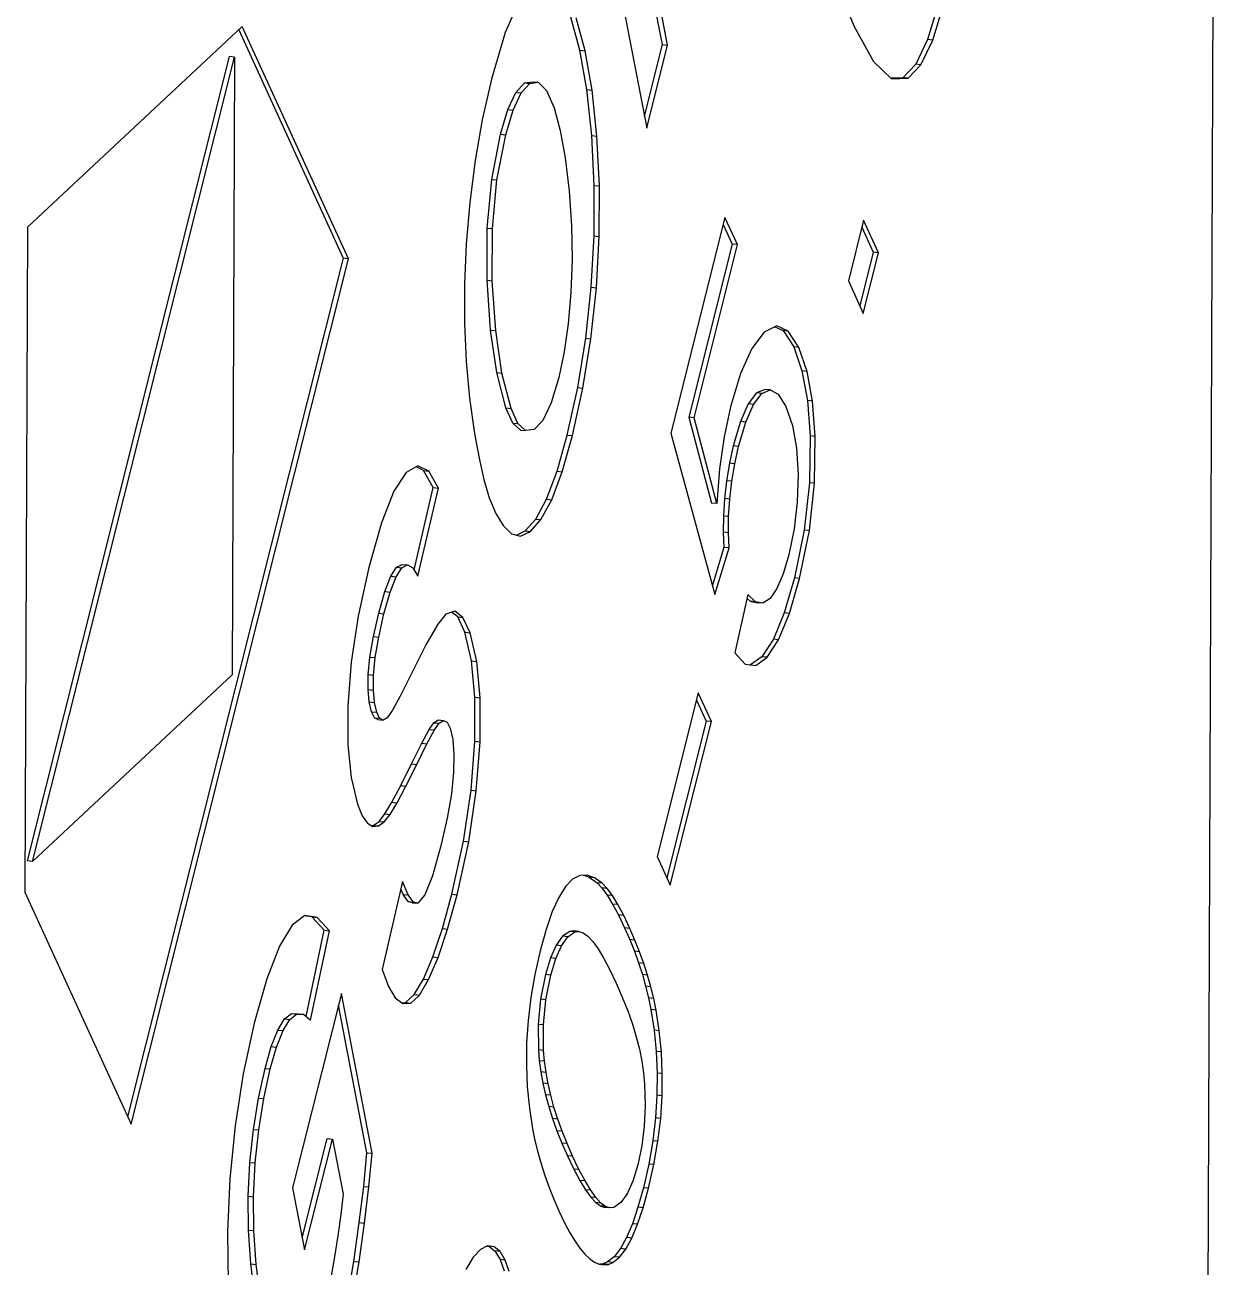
# Model space of a CAD drawing. Header units: millimetres. Extents: x 6 to 292, y 5 to 204.
# Drawn here: x 258.82 to 264.25, y 147.73 to 153.39 of the extents above; entities that cross this region are included whole.
import ezdxf

# ---------------------------------------------------------------- set-up
doc = ezdxf.new("R2010")
doc.units = ezdxf.units.MM
doc.layers.add('200123617', color=7, linetype='Continuous')
doc.layers.add('尺寸层', color=7, linetype='Continuous')

# ---------------------------------------------------------------- blocks, each defined once
blk = doc.blocks.new('SE8')
at = {"layer": '200123617', "color": 7, "linetype": 'Continuous'}
for p, q in [((264.2544, 160.0125), (264.1845, 141.5826)), ((261.326, 154.6131), (261.6521, 152.9203)), ((261.7234, 153.3016), (261.5044, 154.4395)), ((261.7472, 153.2992), (261.5282, 154.4371)), ((261.0733, 153.5043), (261.0072, 153.3559)), ((262.5448, 153.5082), (262.5964, 153.3832)), ((262.9813, 153.4891), (262.9313, 153.3246)), ((262.9551, 153.3221), (263.0051, 153.4867)), ((261.3476, 153.2758), (261.3068, 153.4258)), ((259.8096, 153.3837), (258.8313, 152.4693)), ((259.7937, 153.3688), (260.2698, 152.3279)), ((260.2936, 152.3255), (259.8096, 153.3837)), ((261.3714, 153.2734), (261.3306, 153.4234)), ((262.5964, 153.3832), (262.6843, 153.2245)), ((261.0072, 153.3559), (260.9443, 153.1435)), ((262.9313, 153.3246), (262.8771, 153.2117)), ((262.9009, 153.2092), (262.9551, 153.3221)), ((262.9551, 153.3221), (262.9313, 153.3246)), ((261.3792, 153.0962), (261.3476, 153.2758)), ((261.3476, 153.2758), (261.3714, 153.2734)), ((261.4029, 153.0937), (261.3714, 153.2734)), ((261.6415, 152.9753), (261.7234, 153.3016)), ((261.6521, 152.9203), (261.7472, 153.2992)), ((261.7234, 153.3016), (261.7472, 153.2992)), ((259.7508, 153.2467), (258.8311, 149.5832)), ((258.8549, 149.5808), (259.7746, 153.2443)), ((259.7746, 153.2443), (259.7508, 153.2467)), ((259.7746, 153.2443), (259.7639, 150.4304)), ((262.6843, 153.2245), (262.7663, 153.1461)), ((262.8771, 153.2117), (262.8185, 153.1505)), ((262.8423, 153.1481), (262.9009, 153.2092)), ((262.9009, 153.2092), (262.8771, 153.2117)), ((260.9443, 153.1435), (260.9028, 152.9595)), ((262.8185, 153.1505), (262.7633, 153.1491)), ((262.7663, 153.1461), (262.8423, 153.1481)), ((262.8423, 153.1481), (262.8185, 153.1505)), ((261.0564, 153.0836), (261.0954, 153.1271)), ((261.0801, 153.0812), (261.1192, 153.1247)), ((261.0954, 153.1271), (261.1345, 153.1321)), ((261.0954, 153.1271), (261.1192, 153.1247)), ((261.1192, 153.1247), (261.1582, 153.1297)), ((261.1345, 153.1321), (261.1582, 153.1297)), ((261.1582, 153.1297), (261.1952, 153.0924)), ((261.1952, 153.0924), (261.2301, 153.0129)), ((261.4016, 152.8867), (261.3792, 153.0962)), ((261.3792, 153.0962), (261.4029, 153.0937)), ((261.4253, 152.8843), (261.4029, 153.0937)), ((261.02, 153.0058), (261.0564, 153.0836)), ((261.0438, 153.0033), (261.0801, 153.0812)), ((261.0564, 153.0836), (261.0801, 153.0812)), ((260.9861, 152.8933), (261.02, 153.0058)), ((261.0099, 152.8909), (261.0438, 153.0033)), ((261.02, 153.0058), (261.0438, 153.0033)), ((261.2301, 153.0129), (261.2579, 152.9108)), ((260.9028, 152.9595), (260.87, 152.7728)), ((260.9461, 152.6871), (260.9861, 152.8933)), ((260.9699, 152.6847), (261.0099, 152.8909)), ((260.9861, 152.8933), (261.0099, 152.8909)), ((261.2579, 152.9108), (261.2807, 152.785)), ((261.4132, 152.6603), (261.4016, 152.8867)), ((261.4016, 152.8867), (261.4253, 152.8843)), ((261.4369, 152.6579), (261.4253, 152.8843)), ((260.87, 152.7728), (260.8459, 152.5829)), ((261.2807, 152.785), (261.2986, 152.6358)), ((260.9257, 152.4655), (260.9461, 152.6871)), ((260.9461, 152.6871), (260.9699, 152.6847)), ((260.9495, 152.4631), (260.9699, 152.6847)), ((261.2986, 152.6358), (261.3098, 152.4765)), ((261.4124, 152.4301), (261.4132, 152.6603)), ((261.4132, 152.6603), (261.4369, 152.6579)), ((261.4361, 152.4277), (261.4369, 152.6579)), ((260.8459, 152.5829), (260.8301, 152.3945)), ((258.8313, 152.4693), (258.8198, 149.441)), ((260.9248, 152.2284), (260.9257, 152.4655)), ((260.9257, 152.4655), (260.9495, 152.4631)), ((260.9486, 152.226), (260.9495, 152.4631)), ((261.3098, 152.4765), (261.3127, 152.3219)), ((262.0083, 152.5144), (261.7617, 151.5321)), ((262.0003, 152.4824), (262.0414, 152.3926)), ((262.0651, 152.3901), (262.0083, 152.5144)), ((262.64, 152.5017), (262.5707, 152.2254)), ((262.632, 152.4697), (262.684, 152.3559)), ((262.7078, 152.3535), (262.64, 152.5017)), ((261.3992, 152.196), (261.4124, 152.4301)), ((261.4124, 152.4301), (261.4361, 152.4277)), ((261.423, 152.1936), (261.4361, 152.4277)), ((260.8301, 152.3945), (260.8222, 152.2106)), ((262.0414, 152.3926), (261.8435, 151.6044)), ((261.8673, 151.6019), (262.0651, 152.3901)), ((262.0651, 152.3901), (262.0414, 152.3926)), ((262.684, 152.3559), (262.6227, 152.1116)), ((262.6384, 152.0772), (262.7078, 152.3535)), ((262.7078, 152.3535), (262.684, 152.3559)), ((260.2698, 152.3279), (259.288, 148.4173)), ((259.3038, 148.3829), (260.2936, 152.3255)), ((260.2936, 152.3255), (260.2698, 152.3279)), ((261.3127, 152.3219), (261.3071, 152.1717)), ((260.8222, 152.2106), (260.8224, 152.0316)), ((260.9248, 152.2284), (260.9486, 152.226)), ((260.9403, 152.001), (260.9248, 152.2284)), ((260.9641, 151.9986), (260.9486, 152.226)), ((261.3741, 151.9634), (261.3992, 152.196)), ((261.3979, 151.961), (261.423, 152.1936)), ((261.3992, 152.196), (261.423, 152.1936)), ((262.5707, 152.2254), (262.6384, 152.0772)), ((261.3071, 152.1717), (261.2945, 152.03)), ((260.8224, 152.0316), (260.8302, 151.858)), ((261.2945, 152.03), (261.2759, 151.9012)), ((262.2444, 152.0196), (262.1875, 151.9909)), ((262.2359, 152.0153), (262.2731, 151.999)), ((262.2969, 151.9966), (262.2444, 152.0196)), ((260.9403, 152.001), (260.9641, 151.9986)), ((260.9688, 151.8071), (260.9403, 152.001)), ((260.9926, 151.8047), (260.9641, 151.9986)), ((261.3378, 151.7391), (261.3741, 151.9634)), ((261.3616, 151.7367), (261.3979, 151.961)), ((261.3741, 151.9634), (261.3979, 151.961)), ((262.1875, 151.9909), (262.131, 151.9168)), ((262.2731, 151.999), (262.3213, 151.9243)), ((262.2969, 151.9966), (262.2731, 151.999)), ((262.3451, 151.9218), (262.2969, 151.9966)), ((261.2759, 151.9012), (261.2513, 151.7851)), ((262.131, 151.9168), (262.0798, 151.8034)), ((262.3213, 151.9243), (262.3588, 151.8153)), ((262.3451, 151.9218), (262.3213, 151.9243)), ((262.3826, 151.8128), (262.3451, 151.9218)), ((260.8302, 151.858), (260.8454, 151.6906)), ((260.9688, 151.8071), (260.9926, 151.8047)), ((261.0104, 151.6468), (260.9688, 151.8071)), ((261.0341, 151.6444), (260.9926, 151.8047)), ((261.2513, 151.7851), (261.2163, 151.6689)), ((262.0798, 151.8034), (262.0339, 151.6507)), ((262.3588, 151.8153), (262.3836, 151.6802)), ((262.3826, 151.8128), (262.3588, 151.8153)), ((262.4074, 151.6778), (262.3826, 151.8128)), ((261.2902, 151.5229), (261.3378, 151.7391)), ((261.314, 151.5205), (261.3616, 151.7367)), ((261.3378, 151.7391), (261.3616, 151.7367)), ((262.1907, 151.731), (262.1525, 151.7144)), ((262.1763, 151.712), (262.2145, 151.7286)), ((262.2145, 151.7286), (262.1907, 151.731)), ((262.2145, 151.7286), (262.251, 151.7088)), ((260.8454, 151.6906), (260.868, 151.5294)), ((262.1525, 151.7144), (262.1146, 151.6644)), ((262.1384, 151.662), (262.1763, 151.712)), ((262.1763, 151.712), (262.1525, 151.7144)), ((262.251, 151.7088), (262.2858, 151.6527)), ((262.3836, 151.6802), (262.3958, 151.5194)), ((262.4074, 151.6778), (262.3836, 151.6802)), ((262.4195, 151.5169), (262.4074, 151.6778)), ((261.0104, 151.6468), (261.0341, 151.6444)), ((261.0417, 151.5775), (261.0104, 151.6468)), ((261.0655, 151.5751), (261.0341, 151.6444)), ((261.2163, 151.6689), (261.179, 151.5898)), ((262.0339, 151.6507), (262.0051, 151.515)), ((262.1146, 151.6644), (262.0793, 151.5841)), ((262.1031, 151.5817), (262.1384, 151.662)), ((262.1384, 151.662), (262.1146, 151.6644)), ((262.2858, 151.6527), (262.3157, 151.5664)), ((261.0417, 151.5775), (261.0655, 151.5751)), ((261.0768, 151.5453), (261.0417, 151.5775)), ((261.1006, 151.5428), (261.0655, 151.5751)), ((261.179, 151.5898), (261.1395, 151.5478)), ((261.8435, 151.6044), (261.9468, 151.2131)), ((261.8673, 151.6019), (261.8435, 151.6044)), ((261.9706, 151.2107), (261.8673, 151.6019)), ((262.0793, 151.5841), (262.0464, 151.4734)), ((262.0702, 151.471), (262.1031, 151.5817)), ((262.1031, 151.5817), (262.0793, 151.5841)), ((262.3157, 151.5664), (262.3342, 151.4633)), ((260.868, 151.5294), (260.8883, 151.4177)), ((261.0768, 151.5453), (261.1006, 151.5428)), ((261.1395, 151.5478), (261.1006, 151.5428)), ((261.2434, 151.3576), (261.2902, 151.5229)), ((261.2672, 151.3552), (261.314, 151.5205)), ((261.2902, 151.5229), (261.314, 151.5205)), ((261.7617, 151.5321), (261.9625, 150.7969)), ((262.0051, 151.515), (261.984, 151.3683)), ((262.3958, 151.5194), (262.3927, 151.3058)), ((262.4195, 151.5169), (262.3958, 151.5194)), ((262.4165, 151.3034), (262.4195, 151.5169)), ((262.0464, 151.4734), (262.0289, 151.3946)), ((262.0702, 151.471), (262.0464, 151.4734)), ((262.0527, 151.3922), (262.0702, 151.471)), ((262.3342, 151.4633), (262.3412, 151.3435)), ((260.8883, 151.4177), (260.9106, 151.3203)), ((262.0289, 151.3946), (262.0156, 151.3146)), ((262.0527, 151.3922), (262.0289, 151.3946)), ((262.0394, 151.3121), (262.0527, 151.3922)), ((260.5567, 151.3529), (260.5007, 151.2669)), ((260.6101, 151.3826), (260.5567, 151.3529)), ((260.6353, 151.3612), (260.6013, 151.3777)), ((260.6591, 151.3588), (260.6101, 151.3826)), ((260.68, 151.2838), (260.6353, 151.3612)), ((260.6353, 151.3612), (260.6591, 151.3588)), ((260.7038, 151.2813), (260.6591, 151.3588)), ((261.1955, 151.23), (261.2434, 151.3576)), ((261.2192, 151.2275), (261.2672, 151.3552)), ((261.2434, 151.3576), (261.2672, 151.3552)), ((261.984, 151.3683), (261.9706, 151.2107)), ((262.3412, 151.3435), (262.3375, 151.2176)), ((260.5921, 150.9088), (260.68, 151.2838)), ((260.6097, 150.8801), (260.7038, 151.2813)), ((260.68, 151.2838), (260.7038, 151.2813)), ((260.9106, 151.3203), (260.9349, 151.2374)), ((262.0156, 151.3146), (262.0064, 151.2332)), ((262.0394, 151.3121), (262.0156, 151.3146)), ((262.0302, 151.2308), (262.0394, 151.3121)), ((262.3927, 151.3058), (262.3689, 151.09)), ((262.3926, 151.0876), (262.4165, 151.3034)), ((262.4165, 151.3034), (262.3927, 151.3058)), ((260.5007, 151.2669), (260.4438, 151.1225)), ((260.9349, 151.2374), (260.9644, 151.1648)), ((261.1464, 151.1399), (261.1955, 151.23)), ((261.1702, 151.1375), (261.2192, 151.2275)), ((261.1955, 151.23), (261.2192, 151.2275)), ((262.0064, 151.2332), (262.0013, 151.1539)), ((262.0302, 151.2308), (262.0064, 151.2332)), ((262.025, 151.1515), (262.0302, 151.2308)), ((260.9644, 151.1648), (260.9981, 151.1101)), ((261.9706, 151.2107), (261.9468, 151.2131)), ((262.3375, 151.2176), (262.3235, 151.0952)), ((260.4438, 151.1225), (260.386, 150.9197)), ((260.9981, 151.1101), (261.0359, 151.0734)), ((261.0985, 151.0858), (261.1464, 151.1399)), ((261.1223, 151.0834), (261.1702, 151.1375)), ((261.1464, 151.1399), (261.1702, 151.1375)), ((262.0013, 151.1539), (262.0002, 151.08)), ((262.025, 151.1515), (262.0013, 151.1539)), ((262.0239, 151.0775), (262.025, 151.1515)), ((261.0359, 151.0734), (261.0776, 151.062)), ((261.0592, 151.067), (261.0985, 151.0858)), ((261.0776, 151.062), (261.1223, 151.0834)), ((261.0985, 151.0858), (261.1223, 151.0834)), ((262.0002, 151.08), (262.003, 151.0112)), ((262.0239, 151.0775), (262.0002, 151.08)), ((262.0268, 151.0088), (262.0239, 151.0775)), ((262.3235, 151.0952), (262.2992, 150.9765)), ((262.3689, 151.09), (262.3243, 150.8722)), ((262.3481, 150.8698), (262.3926, 151.0876)), ((262.3926, 151.0876), (262.3689, 151.09)), ((262.003, 151.0112), (261.9508, 150.8394)), ((261.9625, 150.7969), (262.0268, 151.0088)), ((262.0268, 151.0088), (262.003, 151.0112)), ((262.2992, 150.9765), (262.2735, 150.8898)), ((260.386, 150.9197), (260.3371, 150.6975)), ((260.4597, 150.8101), (260.4868, 150.8799)), ((260.4868, 150.8799), (260.5129, 150.9205)), ((260.4868, 150.8799), (260.5106, 150.8775)), ((260.5106, 150.8775), (260.5367, 150.9181)), ((260.5129, 150.9205), (260.5381, 150.9335)), ((260.5129, 150.9205), (260.5367, 150.9181)), ((260.5367, 150.9181), (260.5619, 150.9311)), ((260.5381, 150.9335), (260.5619, 150.9311)), ((260.5619, 150.9311), (260.5862, 150.9184)), ((260.5862, 150.9184), (260.6097, 150.8801)), ((262.2735, 150.8898), (262.245, 150.8237)), ((260.4835, 150.8076), (260.5106, 150.8775)), ((262.245, 150.8237), (262.2138, 150.7781)), ((262.3243, 150.8722), (262.2778, 150.7124)), ((262.3016, 150.71), (262.3481, 150.8698)), ((262.3481, 150.8698), (262.3243, 150.8722)), ((260.4315, 150.7107), (260.4597, 150.8101)), ((260.4553, 150.7083), (260.4835, 150.8076)), ((260.4597, 150.8101), (260.4835, 150.8076)), ((262.1123, 150.7969), (262.0537, 150.5306)), ((262.1085, 150.7798), (262.1232, 150.7655)), ((262.147, 150.763), (262.1123, 150.7969)), ((262.1232, 150.7655), (262.157, 150.7592)), ((262.147, 150.763), (262.1232, 150.7655)), ((262.2138, 150.7781), (262.1808, 150.7568)), ((260.4074, 150.6047), (260.4315, 150.7107)), ((260.4315, 150.7107), (260.4553, 150.7083)), ((260.7782, 150.7206), (260.7373, 150.7073)), ((260.7911, 150.6946), (260.7636, 150.7159)), ((260.8149, 150.6922), (260.7782, 150.7206)), ((262.1808, 150.7568), (262.147, 150.763)), ((262.1808, 150.7568), (262.157, 150.7592)), ((262.2778, 150.7124), (262.2287, 150.5926)), ((262.2525, 150.5902), (262.3016, 150.71)), ((262.3016, 150.71), (262.2778, 150.7124)), ((260.3371, 150.6975), (260.3053, 150.4875)), ((260.4312, 150.6023), (260.4553, 150.7083)), ((260.7002, 150.6612), (260.6466, 150.5678)), ((260.7373, 150.7073), (260.7002, 150.6612)), ((260.8238, 150.6243), (260.7911, 150.6946)), ((260.7911, 150.6946), (260.8149, 150.6922)), ((260.8476, 150.6219), (260.8149, 150.6922)), ((260.3916, 150.5115), (260.4074, 150.6047)), ((260.4074, 150.6047), (260.4312, 150.6023)), ((260.4154, 150.5091), (260.4312, 150.6023)), ((260.8541, 150.4938), (260.8238, 150.6243)), ((260.8238, 150.6243), (260.8476, 150.6219)), ((260.8779, 150.4914), (260.8476, 150.6219)), ((260.6466, 150.5678), (260.5764, 150.4271)), ((262.2287, 150.5926), (262.1768, 150.513)), ((262.2006, 150.5106), (262.2525, 150.5902)), ((262.2525, 150.5902), (262.2287, 150.5926)), ((260.3053, 150.4875), (260.2903, 150.2898)), ((260.384, 150.4314), (260.3916, 150.5115)), ((260.3916, 150.5115), (260.4154, 150.5091)), ((260.4078, 150.429), (260.4154, 150.5091)), ((260.8691, 150.3282), (260.8541, 150.4938)), ((260.8541, 150.4938), (260.8779, 150.4914)), ((260.8929, 150.3258), (260.8779, 150.4914)), ((262.0537, 150.5306), (262.0998, 150.4797)), ((262.1768, 150.513), (262.125, 150.4755)), ((262.1488, 150.4731), (262.2006, 150.5106)), ((262.2006, 150.5106), (262.1768, 150.513)), ((259.7639, 150.4304), (258.8549, 149.5808)), ((260.3832, 150.3634), (260.384, 150.4314)), ((260.384, 150.4314), (260.4078, 150.429)), ((260.407, 150.361), (260.4078, 150.429)), ((260.5764, 150.4271), (260.5297, 150.3335)), ((262.0998, 150.4797), (262.1488, 150.4731)), ((260.388, 150.3071), (260.3832, 150.3634)), ((260.3832, 150.3634), (260.407, 150.361)), ((260.4118, 150.3046), (260.407, 150.361)), ((260.5297, 150.3335), (260.494, 150.2695)), ((260.8689, 150.1277), (260.8691, 150.3282)), ((260.8691, 150.3282), (260.8929, 150.3258)), ((260.8927, 150.1253), (260.8929, 150.3258)), ((261.8866, 150.3478), (261.6994, 149.6024)), ((261.8785, 150.3158), (261.9226, 150.2196)), ((261.9463, 150.2172), (261.8866, 150.3478)), ((260.2903, 150.2898), (260.291, 150.1121)), ((260.3984, 150.2623), (260.388, 150.3071)), ((260.388, 150.3071), (260.4118, 150.3046)), ((260.4118, 150.2351), (260.3984, 150.2623)), ((260.3984, 150.2623), (260.4222, 150.2599)), ((260.4222, 150.2599), (260.4118, 150.3046)), ((260.4356, 150.2327), (260.4222, 150.2599)), ((260.494, 150.2695), (260.4693, 150.2353)), ((260.4275, 150.2269), (260.4118, 150.2351)), ((260.4118, 150.2351), (260.4356, 150.2327)), ((260.4275, 150.2269), (260.4513, 150.2244)), ((260.4513, 150.2244), (260.4356, 150.2327)), ((260.4693, 150.2353), (260.4513, 150.2244)), ((260.6611, 150.1816), (260.6824, 150.2125)), ((260.6824, 150.2125), (260.7021, 150.225)), ((260.6824, 150.2125), (260.7062, 150.2101)), ((260.6849, 150.1792), (260.7062, 150.2101)), ((260.7021, 150.225), (260.7259, 150.2225)), ((260.7062, 150.2101), (260.7259, 150.2225)), ((260.7259, 150.2225), (260.7428, 150.2148)), ((260.7428, 150.2148), (260.7569, 150.187)), ((261.9226, 150.2196), (261.7435, 149.5062)), ((261.7592, 149.4717), (261.9463, 150.2172)), ((261.9463, 150.2172), (261.9226, 150.2196)), ((260.6271, 150.119), (260.6611, 150.1816)), ((260.6509, 150.1166), (260.6849, 150.1792)), ((260.6611, 150.1816), (260.6849, 150.1792)), ((260.7569, 150.187), (260.7683, 150.1356)), ((260.291, 150.1121), (260.3058, 149.9624)), ((260.5805, 150.0245), (260.6271, 150.119)), ((260.6043, 150.0221), (260.6509, 150.1166)), ((260.6271, 150.119), (260.6509, 150.1166)), ((260.7683, 150.1356), (260.7733, 150.0685)), ((260.8521, 149.9048), (260.8689, 150.1277)), ((260.8689, 150.1277), (260.8927, 150.1253)), ((260.8759, 149.9024), (260.8927, 150.1253)), ((260.7733, 150.0685), (260.772, 149.9859)), ((260.5318, 149.9258), (260.5805, 150.0245)), ((260.5556, 149.9233), (260.6043, 150.0221)), ((260.5805, 150.0245), (260.6043, 150.0221)), ((260.772, 149.9859), (260.7626, 149.8886)), ((260.3058, 149.9624), (260.3349, 149.8406)), ((260.4917, 149.8498), (260.5318, 149.9258)), ((260.5155, 149.8474), (260.5556, 149.9233)), ((260.5318, 149.9258), (260.5556, 149.9233)), ((260.7626, 149.8886), (260.7436, 149.777)), ((260.8173, 149.6725), (260.8521, 149.9048)), ((260.8411, 149.6701), (260.8759, 149.9024)), ((260.8521, 149.9048), (260.8759, 149.9024)), ((260.3349, 149.8406), (260.3564, 149.7883)), ((260.46, 149.7968), (260.4917, 149.8498)), ((260.4838, 149.7944), (260.5155, 149.8474)), ((260.4917, 149.8498), (260.5155, 149.8474)), ((260.3564, 149.7883), (260.3796, 149.7547)), ((260.3796, 149.7547), (260.4044, 149.7398)), ((260.4065, 149.7447), (260.433, 149.763)), ((260.4303, 149.7423), (260.4567, 149.7606)), ((260.433, 149.763), (260.46, 149.7968)), ((260.433, 149.763), (260.4567, 149.7606)), ((260.4567, 149.7606), (260.4838, 149.7944)), ((260.46, 149.7968), (260.4838, 149.7944)), ((260.7436, 149.777), (260.715, 149.651)), ((260.3976, 149.7439), (260.4065, 149.7447)), ((260.4044, 149.7398), (260.4303, 149.7423)), ((260.4065, 149.7447), (260.4303, 149.7423)), ((260.715, 149.651), (260.6766, 149.5154)), ((260.7644, 149.4307), (260.8173, 149.6725)), ((260.7882, 149.4283), (260.8411, 149.6701)), ((260.8173, 149.6725), (260.8411, 149.6701)), ((258.8549, 149.5808), (258.8311, 149.5832)), ((261.6994, 149.6024), (261.7592, 149.4717)), ((260.5394, 149.4886), (260.4466, 149.0883)), ((260.566, 149.4278), (260.5394, 149.4886)), ((260.6766, 149.5154), (260.6414, 149.4284)), ((261.2828, 149.4659), (261.2519, 149.4168)), ((261.3144, 149.4989), (261.2828, 149.4659)), ((261.3469, 149.516), (261.3144, 149.4989)), ((261.3801, 149.518), (261.3469, 149.516)), ((261.3659, 149.5172), (261.3906, 149.5087)), ((261.4144, 149.5063), (261.3801, 149.518)), ((261.3906, 149.5087), (261.4258, 149.4832)), ((261.4144, 149.5063), (261.3906, 149.5087)), ((261.4495, 149.4808), (261.4144, 149.5063)), ((261.4258, 149.4832), (261.448, 149.4597)), ((261.4495, 149.4808), (261.4258, 149.4832)), ((261.4717, 149.4573), (261.4495, 149.4808)), ((258.8198, 149.441), (259.3038, 148.3829)), ((260.5422, 149.4302), (260.5316, 149.4546)), ((260.5655, 149.3974), (260.5422, 149.4302)), ((260.5422, 149.4302), (260.566, 149.4278)), ((260.5893, 149.395), (260.566, 149.4278)), ((260.6414, 149.4284), (260.6095, 149.3901)), ((260.7216, 149.2745), (260.7644, 149.4307)), ((260.7453, 149.2721), (260.7882, 149.4283)), ((260.7644, 149.4307), (260.7882, 149.4283)), ((261.2519, 149.4168), (261.222, 149.3516)), ((261.448, 149.4597), (261.4716, 149.4273)), ((261.4717, 149.4573), (261.448, 149.4597)), ((261.4716, 149.4273), (261.4967, 149.3862)), ((261.4954, 149.4249), (261.4716, 149.4273)), ((261.4954, 149.4249), (261.4717, 149.4573)), ((261.5205, 149.3838), (261.4954, 149.4249)), ((260.5857, 149.3925), (260.5655, 149.3974)), ((260.5655, 149.3974), (260.5893, 149.395)), ((260.5857, 149.3925), (260.6095, 149.3901)), ((260.6095, 149.3901), (260.5893, 149.395)), ((261.222, 149.3516), (261.1934, 149.2702)), ((261.4967, 149.3862), (261.5233, 149.3364)), ((261.5205, 149.3838), (261.4967, 149.3862)), ((261.5471, 149.3339), (261.5205, 149.3838)), ((260.0948, 149.3339), (260.0375, 149.2907)), ((260.1275, 149.3277), (260.0935, 149.3329)), ((260.1513, 149.3253), (260.0948, 149.3339)), ((260.1834, 149.2673), (260.1275, 149.3277)), ((260.1275, 149.3277), (260.1513, 149.3253)), ((260.2071, 149.2648), (260.1513, 149.3253)), ((261.5233, 149.3364), (261.5513, 149.2777)), ((261.5471, 149.3339), (261.5233, 149.3364)), ((261.5751, 149.2753), (261.5471, 149.3339)), ((260.0375, 149.2907), (259.9798, 149.1949)), ((260.1007, 148.8747), (260.1834, 149.2673)), ((260.1214, 148.8579), (260.2071, 149.2648)), ((260.1834, 149.2673), (260.2071, 149.2648)), ((260.6784, 149.1458), (260.7216, 149.2745)), ((260.7022, 149.1433), (260.7453, 149.2721)), ((260.7216, 149.2745), (260.7453, 149.2721)), ((261.1934, 149.2702), (261.1661, 149.1724)), ((261.2691, 149.2392), (261.2399, 149.1988)), ((261.3014, 149.2619), (261.2691, 149.2392)), ((261.2928, 149.2368), (261.2691, 149.2392)), ((261.2928, 149.2368), (261.3252, 149.2595)), ((261.3192, 149.2644), (261.3014, 149.2619)), ((261.3252, 149.2595), (261.3014, 149.2619)), ((261.343, 149.2619), (261.3192, 149.2644)), ((261.3252, 149.2595), (261.343, 149.2619)), ((261.343, 149.2619), (261.3623, 149.2554)), ((261.3623, 149.2554), (261.3833, 149.2398)), ((261.3833, 149.2398), (261.406, 149.2152)), ((261.5513, 149.2777), (261.5746, 149.2245)), ((261.5751, 149.2753), (261.5513, 149.2777)), ((261.5984, 149.2221), (261.5751, 149.2753)), ((259.9798, 149.1949), (259.9223, 149.046)), ((261.2399, 149.1988), (261.2139, 149.1407)), ((261.2377, 149.1383), (261.2637, 149.1964)), ((261.2637, 149.1964), (261.2399, 149.1988)), ((261.2637, 149.1964), (261.2928, 149.2368)), ((261.406, 149.2152), (261.4302, 149.1815)), ((261.4302, 149.1815), (261.456, 149.1388)), ((261.5746, 149.2245), (261.5958, 149.1714)), ((261.5984, 149.2221), (261.5746, 149.2245)), ((261.6196, 149.1689), (261.5984, 149.2221)), ((260.6349, 149.0446), (260.6784, 149.1458)), ((260.6587, 149.0422), (260.7022, 149.1433)), ((260.6784, 149.1458), (260.7022, 149.1433)), ((261.1661, 149.1724), (261.1421, 149.0655)), ((261.2139, 149.1407), (261.191, 149.0648)), ((261.2377, 149.1383), (261.2139, 149.1407)), ((261.2148, 149.0624), (261.2377, 149.1383)), ((261.456, 149.1388), (261.4835, 149.0871)), ((261.5958, 149.1714), (261.615, 149.1182)), ((261.6196, 149.1689), (261.5958, 149.1714)), ((261.6388, 149.1158), (261.6196, 149.1689)), ((260.4466, 149.0883), (260.4757, 149.0114)), ((261.4835, 149.0871), (261.5126, 149.0263)), ((261.615, 149.1182), (261.6321, 149.0651)), ((261.6388, 149.1158), (261.615, 149.1182)), ((261.6558, 149.0627), (261.6388, 149.1158)), ((259.9223, 149.046), (259.8649, 148.8441)), ((260.4757, 149.0114), (260.507, 148.9596)), ((260.5927, 148.9739), (260.6349, 149.0446)), ((260.6165, 148.9715), (260.6587, 149.0422)), ((260.6349, 149.0446), (260.6587, 149.0422)), ((261.1421, 149.0655), (261.1238, 148.96)), ((261.191, 149.0648), (261.1688, 148.9523)), ((261.2148, 149.0624), (261.191, 149.0648)), ((261.1926, 148.9499), (261.2148, 149.0624)), ((261.5126, 149.0263), (261.5406, 148.9622)), ((261.6321, 149.0651), (261.6471, 149.012)), ((261.6558, 149.0627), (261.6321, 149.0651)), ((261.6471, 149.012), (261.66, 148.9589)), ((261.6709, 149.0096), (261.6471, 149.012)), ((261.6709, 149.0096), (261.6558, 149.0627)), ((260.2614, 148.9786), (260.0392, 148.0937)), ((260.401, 148.251), (260.2614, 148.9786)), ((260.507, 148.9596), (260.5408, 148.9325)), ((260.5534, 148.9373), (260.5927, 148.9739)), ((260.5772, 148.9349), (260.6165, 148.9715)), ((260.5927, 148.9739), (260.6165, 148.9715)), ((261.1238, 148.96), (261.1114, 148.8559)), ((261.5406, 148.9622), (261.5653, 148.9)), ((261.66, 148.9589), (261.6709, 148.9059)), ((261.6838, 148.9565), (261.66, 148.9589)), ((261.6838, 148.9565), (261.6709, 149.0096)), ((261.6947, 148.9035), (261.6838, 148.9565)), ((260.3772, 148.2534), (260.2481, 148.9259)), ((260.5362, 148.9362), (260.5534, 148.9373)), ((260.5408, 148.9325), (260.5772, 148.9349)), ((260.5534, 148.9373), (260.5772, 148.9349)), ((261.1688, 148.9523), (261.158, 148.8381)), ((261.1926, 148.9499), (261.1688, 148.9523)), ((261.1818, 148.8357), (261.1926, 148.9499)), ((261.5653, 148.9), (261.5865, 148.8397)), ((261.6709, 148.9059), (261.6855, 148.8117)), ((261.6947, 148.9035), (261.6709, 148.9059)), ((261.7093, 148.8092), (261.6947, 148.9035)), ((259.8649, 148.8441), (259.8143, 148.613)), ((259.9719, 148.8123), (260.0024, 148.8626)), ((259.9956, 148.8099), (260.0262, 148.8601)), ((260.0024, 148.8626), (260.0336, 148.8872)), ((260.0024, 148.8626), (260.0262, 148.8601)), ((260.0262, 148.8601), (260.0573, 148.8848)), ((260.0336, 148.8872), (260.0653, 148.8864)), ((260.0336, 148.8872), (260.0573, 148.8848)), ((260.0573, 148.8848), (260.0891, 148.884)), ((260.0653, 148.8864), (260.0891, 148.884)), ((260.0891, 148.884), (260.1214, 148.8579)), ((261.1114, 148.8559), (261.1049, 148.7532)), ((259.9423, 148.7374), (259.9719, 148.8123)), ((259.9661, 148.735), (259.9956, 148.8099)), ((259.9719, 148.8123), (259.9956, 148.8099)), ((261.1818, 148.8357), (261.158, 148.8381)), ((261.158, 148.8381), (261.1587, 148.7219)), ((261.1825, 148.7195), (261.1818, 148.8357)), ((261.5865, 148.8397), (261.6045, 148.7812)), ((261.6855, 148.8117), (261.6949, 148.7152)), ((261.7093, 148.8092), (261.6855, 148.8117)), ((261.7187, 148.7127), (261.7093, 148.8092)), ((259.9137, 148.6375), (259.9423, 148.7374)), ((259.9375, 148.6351), (259.9661, 148.735)), ((259.9423, 148.7374), (259.9661, 148.735)), ((261.1049, 148.7532), (261.1039, 148.6522)), ((261.6045, 148.7812), (261.619, 148.7245)), ((261.1825, 148.7195), (261.1587, 148.7219)), ((261.1587, 148.7219), (261.1629, 148.6723)), ((261.1867, 148.6699), (261.1629, 148.6723)), ((261.1629, 148.6723), (261.1697, 148.6216)), ((261.1867, 148.6699), (261.1825, 148.7195)), ((261.619, 148.7245), (261.6302, 148.6698)), ((261.6949, 148.7152), (261.6991, 148.6164)), ((261.7187, 148.7127), (261.6949, 148.7152)), ((261.7229, 148.614), (261.7187, 148.7127)), ((259.8841, 148.5023), (259.9137, 148.6375)), ((259.9078, 148.4999), (259.9375, 148.6351)), ((259.9137, 148.6375), (259.9375, 148.6351)), ((261.1039, 148.6522), (261.108, 148.5534)), ((261.1934, 148.6192), (261.1697, 148.6216)), ((261.1697, 148.6216), (261.1791, 148.57)), ((261.1934, 148.6192), (261.1867, 148.6699)), ((261.2029, 148.5675), (261.1934, 148.6192)), ((261.6302, 148.6698), (261.638, 148.6169)), ((261.638, 148.6169), (261.6424, 148.5659)), ((261.6991, 148.6164), (261.6982, 148.5153)), ((261.7229, 148.614), (261.6991, 148.6164)), ((259.8143, 148.613), (259.7771, 148.3764)), ((261.2029, 148.5675), (261.1791, 148.57)), ((261.1791, 148.57), (261.1911, 148.5173)), ((261.2149, 148.5149), (261.2029, 148.5675)), ((261.6424, 148.5659), (261.6446, 148.4678)), ((261.722, 148.5129), (261.7229, 148.614)), ((259.8612, 148.3597), (259.8841, 148.5023)), ((259.8841, 148.5023), (259.9078, 148.4999)), ((261.108, 148.5534), (261.1174, 148.4567)), ((261.2149, 148.5149), (261.1911, 148.5173)), ((261.1911, 148.5173), (261.2058, 148.4637)), ((261.2296, 148.4613), (261.2149, 148.5149)), ((261.6982, 148.5153), (261.6917, 148.4124)), ((261.722, 148.5129), (261.6982, 148.5153)), ((261.7155, 148.4099), (261.722, 148.5129)), ((259.885, 148.3573), (259.9078, 148.4999)), ((261.1174, 148.4567), (261.1319, 148.3624)), ((261.2296, 148.4613), (261.2058, 148.4637)), ((261.2058, 148.4637), (261.2231, 148.4091)), ((261.2469, 148.4067), (261.2296, 148.4613)), ((261.6446, 148.4678), (261.6403, 148.3739)), ((261.2469, 148.4067), (261.2231, 148.4091)), ((261.2231, 148.4091), (261.243, 148.3536)), ((261.2668, 148.3512), (261.2469, 148.4067)), ((261.6917, 148.4124), (261.6793, 148.3079)), ((261.7155, 148.4099), (261.6917, 148.4124)), ((261.703, 148.3055), (261.7155, 148.4099)), ((259.7771, 148.3764), (259.7534, 148.1343)), ((259.8451, 148.2095), (259.8612, 148.3597)), ((259.8612, 148.3597), (259.885, 148.3573)), ((259.8688, 148.2071), (259.885, 148.3573)), ((261.1319, 148.3624), (261.1427, 148.3091)), ((261.2668, 148.3512), (261.243, 148.3536)), ((261.243, 148.3536), (261.2656, 148.2971)), ((261.2893, 148.2947), (261.2668, 148.3512)), ((261.6403, 148.3739), (261.6293, 148.2841)), ((260.0831, 147.8656), (260.1966, 148.3176)), ((260.0937, 147.8106), (260.2204, 148.3152)), ((260.1966, 148.3176), (260.2204, 148.3152)), ((260.2204, 148.3152), (260.2689, 148.0643)), ((261.1427, 148.3091), (261.1557, 148.2557)), ((261.2893, 148.2947), (261.2656, 148.2971)), ((261.2656, 148.2971), (261.2907, 148.2397)), ((261.3145, 148.2373), (261.2893, 148.2947)), ((261.6293, 148.2841), (261.6116, 148.1984)), ((261.6793, 148.3079), (261.6609, 148.2018)), ((261.703, 148.3055), (261.6793, 148.3079)), ((261.6847, 148.1994), (261.703, 148.3055)), ((260.3629, 148.0998), (260.3772, 148.2534)), ((260.3772, 148.2534), (260.401, 148.251)), ((260.3867, 148.0974), (260.401, 148.251)), ((261.1557, 148.2557), (261.1707, 148.2023)), ((261.3145, 148.2373), (261.2907, 148.2397)), ((261.2907, 148.2397), (261.3197, 148.1791)), ((261.3435, 148.1766), (261.3145, 148.2373)), ((259.8371, 148.0555), (259.8451, 148.2095)), ((259.8451, 148.2095), (259.8688, 148.2071)), ((259.8609, 148.0531), (259.8688, 148.2071)), ((261.1707, 148.2023), (261.1879, 148.1489)), ((261.3435, 148.1766), (261.3197, 148.1791)), ((261.3197, 148.1791), (261.3471, 148.1275)), ((261.3709, 148.125), (261.3435, 148.1766)), ((261.6116, 148.1984), (261.589, 148.1237)), ((261.6609, 148.2018), (261.6366, 148.0941)), ((261.6604, 148.0917), (261.6847, 148.1994)), ((261.6847, 148.1994), (261.6609, 148.2018)), ((259.7534, 148.1343), (259.743, 147.8923)), ((261.1879, 148.1489), (261.2071, 148.0954)), ((261.3709, 148.125), (261.3471, 148.1275)), ((261.3471, 148.1275), (261.3729, 148.0849)), ((261.3967, 148.0824), (261.3709, 148.125)), ((261.589, 148.1237), (261.5632, 148.0666)), ((259.8386, 147.9013), (259.8371, 148.0555)), ((259.8371, 148.0555), (259.8609, 148.0531)), ((259.8623, 147.8989), (259.8609, 148.0531)), ((260.0392, 148.0937), (260.0937, 147.8106)), ((260.2689, 148.0643), (260.2584, 147.9724)), ((260.3431, 147.9348), (260.3629, 148.0998)), ((260.3629, 148.0998), (260.3867, 148.0974)), ((260.3669, 147.9324), (260.3867, 148.0974)), ((261.2071, 148.0954), (261.2285, 148.0418)), ((261.3967, 148.0824), (261.3729, 148.0849)), ((261.3729, 148.0849), (261.3971, 148.0513)), ((261.4209, 148.0488), (261.3967, 148.0824)), ((261.4209, 148.0488), (261.3971, 148.0513)), ((261.3971, 148.0513), (261.4197, 148.0267)), ((261.4435, 148.0242), (261.4209, 148.0488)), ((261.5632, 148.0666), (261.5341, 148.0268)), ((261.6366, 148.0941), (261.6122, 148.0054)), ((261.636, 148.003), (261.6604, 148.0917)), ((261.6604, 148.0917), (261.6366, 148.0941)), ((261.2285, 148.0418), (261.252, 147.9882)), ((261.4435, 148.0242), (261.4197, 148.0267)), ((261.4197, 148.0267), (261.4408, 148.011)), ((261.4645, 148.0086), (261.4408, 148.011)), ((261.4408, 148.011), (261.4602, 148.0044)), ((261.4645, 148.0086), (261.4435, 148.0242)), ((261.484, 148.002), (261.4602, 148.0044)), ((261.484, 148.002), (261.4645, 148.0086)), ((261.5018, 148.0043), (261.484, 148.002)), ((261.5341, 148.0268), (261.5018, 148.0043)), ((261.6122, 148.0054), (261.5867, 147.9297)), ((261.6105, 147.9272), (261.636, 148.003)), ((261.636, 148.003), (261.6122, 148.0054)), ((260.2584, 147.9724), (260.2449, 147.8742)), ((261.252, 147.9882), (261.2765, 147.937)), ((261.2765, 147.937), (261.3006, 147.8918)), ((259.743, 147.8923), (259.746, 147.6554)), ((259.8494, 147.7467), (259.8386, 147.9013)), ((259.8386, 147.9013), (259.8623, 147.8989)), ((259.8732, 147.7443), (259.8623, 147.8989)), ((260.318, 147.7586), (260.3431, 147.9348)), ((260.3418, 147.7562), (260.3669, 147.9324)), ((260.3431, 147.9348), (260.3669, 147.9324)), ((261.3006, 147.8918), (261.3243, 147.8525)), ((261.5867, 147.9297), (261.5601, 147.8668)), ((261.5839, 147.8644), (261.6105, 147.9272)), ((261.6105, 147.9272), (261.5867, 147.9297)), ((260.2449, 147.8742), (260.2286, 147.7699)), ((260.9271, 147.8286), (260.895, 147.8132)), ((260.9261, 147.8282), (260.9333, 147.8273)), ((260.9571, 147.8249), (260.9271, 147.8286)), ((260.9333, 147.8273), (260.9601, 147.8059)), ((260.9571, 147.8249), (260.9333, 147.8273)), ((260.9839, 147.8035), (260.9571, 147.8249)), ((261.3243, 147.8525), (261.3476, 147.8193)), ((261.5601, 147.8668), (261.5325, 147.8169)), ((261.5563, 147.8144), (261.5839, 147.8644)), ((261.5839, 147.8644), (261.5601, 147.8668)), ((260.2286, 147.7699), (260.2102, 147.6653)), ((260.8621, 147.7776), (260.8284, 147.722)), ((260.895, 147.8132), (260.8621, 147.7776)), ((260.9601, 147.8059), (260.9838, 147.7667)), ((260.9839, 147.8035), (260.9601, 147.8059)), ((260.9838, 147.7667), (261.0021, 147.7147)), ((261.0076, 147.7643), (260.9838, 147.7667)), ((261.0076, 147.7643), (260.9839, 147.8035)), ((261.3476, 147.8193), (261.3704, 147.7919)), ((261.3704, 147.7919), (261.3927, 147.7706)), ((261.3927, 147.7706), (261.4146, 147.7552)), ((261.5038, 147.7798), (261.474, 147.7557)), ((261.4978, 147.7533), (261.5276, 147.7774)), ((261.5325, 147.8169), (261.5038, 147.7798)), ((261.5276, 147.7774), (261.5038, 147.7798)), ((261.5276, 147.7774), (261.5563, 147.8144)), ((261.5563, 147.8144), (261.5325, 147.8169)), ((259.8684, 147.5997), (259.8494, 147.7467)), ((259.8494, 147.7467), (259.8732, 147.7443)), ((259.8921, 147.5973), (259.8732, 147.7443)), ((260.2882, 147.581), (260.318, 147.7586)), ((260.312, 147.5786), (260.3418, 147.7562)), ((260.318, 147.7586), (260.3418, 147.7562)), ((261.0259, 147.7123), (261.0076, 147.7643)), ((261.4146, 147.7552), (261.4361, 147.7457)), ((261.4361, 147.7457), (261.4571, 147.7423)), ((261.4539, 147.7472), (261.4385, 147.7453)), ((261.474, 147.7557), (261.4539, 147.7472)), ((261.4777, 147.7448), (261.4539, 147.7472)), ((261.4571, 147.7423), (261.4777, 147.7448)), ((261.4978, 147.7533), (261.474, 147.7557)), ((261.4777, 147.7448), (261.4978, 147.7533))]:
    blk.add_line(p, q, dxfattribs=at)

msp = doc.modelspace()

# ---------------------------------------------------------------- block references
at = {"layer": '尺寸层'}
msp.add_blockref('SE8', (0, 0), dxfattribs=at)

doc.saveas('drawing.dxf')
